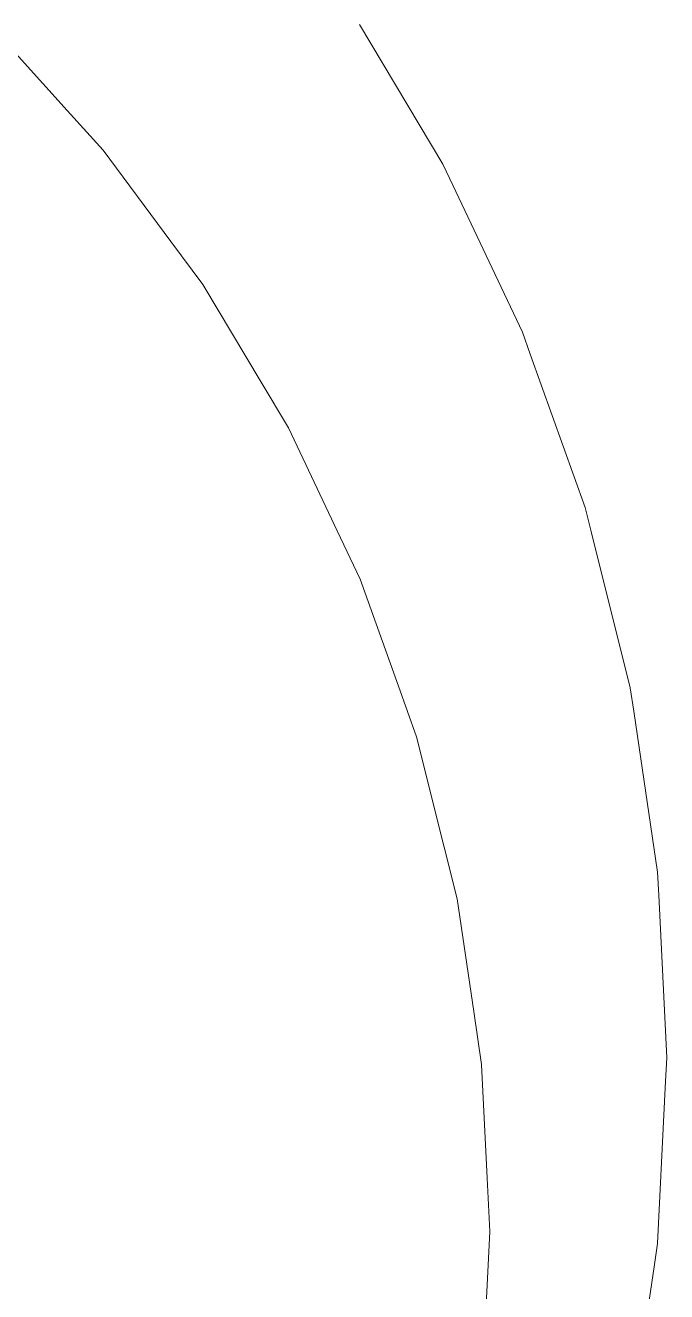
# Model space of a CAD drawing. Header units: centimetres. Extents: x -214 to 137, y -175 to 4.
# Drawn here: x 6.574 to 8.874, y -112.339 to -107.802 of the extents above; entities that cross this region are included whole.
import ezdxf

# ---------------------------------------------------------------- set-up
doc = ezdxf.new("R2010")
doc.units = ezdxf.units.CM
doc.header["$MEASUREMENT"] = 0
doc.layers.add('layer 1', color=7, linetype='Continuous')

msp = doc.modelspace()

# ---------------------------------------------------------------- linework, layer by layer
at = {"layer": 'layer 1', "color": 5, "lineweight": 9}
for points in [[(6.72473, -108.10703), (6.72473, -108.10703), (6.4509, -107.80491), (6.4509, -107.80491)], [(6.72473, -108.10703), (6.72473, -108.10703), (6.4509, -107.80491), (6.4509, -107.80491)], [(6.72473, -108.10703), (6.72473, -108.10703), (6.4509, -107.80491), (6.4509, -107.80491)], [(6.72473, -108.10703), (6.72473, -108.10703), (6.4509, -107.80491), (6.4509, -107.80491)], [(6.72473, -108.10703), (6.72473, -108.10703), (6.4509, -107.80491), (6.4509, -107.80491)], [(6.72473, -108.10703), (6.72473, -108.10703), (6.4509, -107.80491), (6.4509, -107.80491)], [(6.72473, -108.10703), (6.72473, -108.10703), (6.4509, -107.80491), (6.4509, -107.80491)], [(6.72473, -108.10703), (6.72473, -108.10703), (6.4509, -107.80491), (6.4509, -107.80491)], [(6.72473, -108.10703), (6.72473, -108.10703), (6.4509, -107.80491), (6.4509, -107.80491)], [(6.72473, -108.10703), (6.72473, -108.10703), (6.4509, -107.80491), (6.4509, -107.80491)], [(6.72473, -108.10703), (6.72473, -108.10703), (6.4509, -107.80491), (6.4509, -107.80491)], [(6.72473, -108.10703), (6.72473, -108.10703), (6.4509, -107.80491), (6.4509, -107.80491)], [(6.72473, -108.10703), (6.72473, -108.10703), (6.4509, -107.80491), (6.4509, -107.80491)], [(6.72473, -108.10703), (6.72473, -108.10703), (6.4509, -107.80491), (6.4509, -107.80491)], [(6.72473, -108.10703), (6.72473, -108.10703), (6.4509, -107.80491), (6.4509, -107.80491)], [(6.72473, -108.10703), (6.72473, -108.10703), (6.4509, -107.80491), (6.4509, -107.80491)], [(6.72473, -108.10703), (6.72473, -108.10703), (6.4509, -107.80491), (6.4509, -107.80491)], [(6.72473, -108.10703), (6.72473, -108.10703), (6.4509, -107.80491), (6.4509, -107.80491)], [(6.72473, -108.10703), (6.72473, -108.10703), (6.4509, -107.80491), (6.4509, -107.80491)], [(6.72473, -108.10703), (6.72473, -108.10703), (6.4509, -107.80491), (6.4509, -107.80491)], [(6.72473, -108.10703), (6.72473, -108.10703), (6.4509, -107.80491), (6.4509, -107.80491)], [(6.72473, -108.10703), (6.72473, -108.10703), (6.4509, -107.80491), (6.4509, -107.80491)], [(6.72473, -108.10703), (6.72473, -108.10703), (6.4509, -107.80491), (6.4509, -107.80491)], [(6.72473, -108.10703), (6.72473, -108.10703), (6.4509, -107.80491), (6.4509, -107.80491)], [(6.72473, -108.10703), (6.72473, -108.10703), (6.4509, -107.80491), (6.4509, -107.80491)], [(7.77209, -107.79917), (7.77209, -107.79917), (8.07189, -108.29937), (8.07189, -108.29937)], [(7.77209, -107.79917), (7.77209, -107.79917), (8.07189, -108.29937), (8.07189, -108.29937)], [(7.77209, -107.79917), (7.77209, -107.79917), (8.07189, -108.29937), (8.07189, -108.29937)], [(7.77209, -107.79917), (7.77209, -107.79917), (8.07189, -108.29937), (8.07189, -108.29937)], [(7.77209, -107.79917), (7.77209, -107.79917), (8.07189, -108.29937), (8.07189, -108.29937)], [(6.85342, -108.24903), (6.85342, -108.24903), (6.72473, -108.10703), (6.72473, -108.10703)], [(6.85342, -108.24903), (6.85342, -108.24903), (6.72473, -108.10703), (6.72473, -108.10703)], [(6.85342, -108.24903), (6.85342, -108.24903), (6.72473, -108.10703), (6.72473, -108.10703)], [(6.85342, -108.24903), (6.85342, -108.24903), (6.72473, -108.10703), (6.72473, -108.10703)], [(6.85342, -108.24903), (6.85342, -108.24903), (6.72473, -108.10703), (6.72473, -108.10703)], [(6.85342, -108.24903), (6.85342, -108.24903), (6.72473, -108.10703), (6.72473, -108.10703)], [(6.85342, -108.24903), (6.85342, -108.24903), (6.72473, -108.10703), (6.72473, -108.10703)], [(6.85342, -108.24903), (6.85342, -108.24903), (6.72473, -108.10703), (6.72473, -108.10703)], [(6.85342, -108.24903), (6.85342, -108.24903), (6.72473, -108.10703), (6.72473, -108.10703)], [(6.85342, -108.24903), (6.85342, -108.24903), (6.72473, -108.10703), (6.72473, -108.10703)], [(6.85342, -108.24903), (6.85342, -108.24903), (6.72473, -108.10703), (6.72473, -108.10703)], [(6.85342, -108.24903), (6.85342, -108.24903), (6.72473, -108.10703), (6.72473, -108.10703)], [(6.85342, -108.24903), (6.85342, -108.24903), (6.72473, -108.10703), (6.72473, -108.10703)], [(6.85342, -108.24903), (6.85342, -108.24903), (6.72473, -108.10703), (6.72473, -108.10703)], [(6.85342, -108.24903), (6.85342, -108.24903), (6.72473, -108.10703), (6.72473, -108.10703)], [(6.85342, -108.24903), (6.85342, -108.24903), (6.72473, -108.10703), (6.72473, -108.10703)], [(6.85342, -108.24903), (6.85342, -108.24903), (6.72473, -108.10703), (6.72473, -108.10703)], [(6.85342, -108.24903), (6.85342, -108.24903), (6.72473, -108.10703), (6.72473, -108.10703)], [(6.85342, -108.24903), (6.85342, -108.24903), (6.72473, -108.10703), (6.72473, -108.10703)], [(6.85342, -108.24903), (6.85342, -108.24903), (6.72473, -108.10703), (6.72473, -108.10703)], [(6.85342, -108.24903), (6.85342, -108.24903), (6.72473, -108.10703), (6.72473, -108.10703)], [(6.85342, -108.24903), (6.85342, -108.24903), (6.72473, -108.10703), (6.72473, -108.10703)], [(6.85342, -108.24903), (6.85342, -108.24903), (6.72473, -108.10703), (6.72473, -108.10703)], [(6.85342, -108.24903), (6.85342, -108.24903), (6.72473, -108.10703), (6.72473, -108.10703)], [(6.85342, -108.24903), (6.85342, -108.24903), (6.72473, -108.10703), (6.72473, -108.10703)], [(7.09632, -108.57653), (7.09632, -108.57653), (6.85342, -108.24903), (6.85342, -108.24903)], [(7.09632, -108.57653), (7.09632, -108.57653), (6.85342, -108.24903), (6.85342, -108.24903)], [(7.09632, -108.57653), (7.09632, -108.57653), (6.85342, -108.24903), (6.85342, -108.24903)], [(7.09632, -108.57653), (7.09632, -108.57653), (6.85342, -108.24903), (6.85342, -108.24903)], [(7.09632, -108.57653), (7.09632, -108.57653), (6.85342, -108.24903), (6.85342, -108.24903)], [(7.09632, -108.57653), (7.09632, -108.57653), (6.85342, -108.24903), (6.85342, -108.24903)], [(7.09632, -108.57653), (7.09632, -108.57653), (6.85342, -108.24903), (6.85342, -108.24903)], [(7.09632, -108.57653), (7.09632, -108.57653), (6.85342, -108.24903), (6.85342, -108.24903)], [(7.09632, -108.57653), (7.09632, -108.57653), (6.85342, -108.24903), (6.85342, -108.24903)], [(7.09632, -108.57653), (7.09632, -108.57653), (6.85342, -108.24903), (6.85342, -108.24903)], [(7.09632, -108.57653), (7.09632, -108.57653), (6.85342, -108.24903), (6.85342, -108.24903)], [(7.09632, -108.57653), (7.09632, -108.57653), (6.85342, -108.24903), (6.85342, -108.24903)], [(7.09632, -108.57653), (7.09632, -108.57653), (6.85342, -108.24903), (6.85342, -108.24903)], [(7.09632, -108.57653), (7.09632, -108.57653), (6.85342, -108.24903), (6.85342, -108.24903)], [(7.09632, -108.57653), (7.09632, -108.57653), (6.85342, -108.24903), (6.85342, -108.24903)], [(7.09632, -108.57653), (7.09632, -108.57653), (6.85342, -108.24903), (6.85342, -108.24903)], [(7.09632, -108.57653), (7.09632, -108.57653), (6.85342, -108.24903), (6.85342, -108.24903)], [(7.09632, -108.57653), (7.09632, -108.57653), (6.85342, -108.24903), (6.85342, -108.24903)], [(7.09632, -108.57653), (7.09632, -108.57653), (6.85342, -108.24903), (6.85342, -108.24903)], [(7.09632, -108.57653), (7.09632, -108.57653), (6.85342, -108.24903), (6.85342, -108.24903)], [(7.09632, -108.57653), (7.09632, -108.57653), (6.85342, -108.24903), (6.85342, -108.24903)], [(7.09632, -108.57653), (7.09632, -108.57653), (6.85342, -108.24903), (6.85342, -108.24903)], [(7.09632, -108.57653), (7.09632, -108.57653), (6.85342, -108.24903), (6.85342, -108.24903)], [(7.09632, -108.57653), (7.09632, -108.57653), (6.85342, -108.24903), (6.85342, -108.24903)], [(7.09632, -108.57653), (7.09632, -108.57653), (6.85342, -108.24903), (6.85342, -108.24903)], [(8.07189, -108.29937), (8.07189, -108.29937), (8.10757, -108.3748), (8.10757, -108.3748)], [(8.07189, -108.29937), (8.07189, -108.29937), (8.10757, -108.3748), (8.10757, -108.3748)], [(8.07189, -108.29937), (8.07189, -108.29937), (8.10757, -108.3748), (8.10757, -108.3748)], [(8.07189, -108.29937), (8.07189, -108.29937), (8.10757, -108.3748), (8.10757, -108.3748)], [(8.07189, -108.29937), (8.07189, -108.29937), (8.10757, -108.3748), (8.10757, -108.3748)], [(8.10757, -108.3748), (8.10757, -108.3748), (8.3569, -108.90199), (8.3569, -108.90199)], [(8.10757, -108.3748), (8.10757, -108.3748), (8.3569, -108.90199), (8.3569, -108.90199)], [(8.10757, -108.3748), (8.10757, -108.3748), (8.3569, -108.90199), (8.3569, -108.90199)], [(8.10757, -108.3748), (8.10757, -108.3748), (8.3569, -108.90199), (8.3569, -108.90199)], [(8.10757, -108.3748), (8.10757, -108.3748), (8.3569, -108.90199), (8.3569, -108.90199)], [(7.21048, -108.73046), (7.21048, -108.73046), (7.09632, -108.57653), (7.09632, -108.57653)], [(7.21048, -108.73046), (7.21048, -108.73046), (7.09632, -108.57653), (7.09632, -108.57653)], [(7.21048, -108.73046), (7.21048, -108.73046), (7.09632, -108.57653), (7.09632, -108.57653)], [(7.21048, -108.73046), (7.21048, -108.73046), (7.09632, -108.57653), (7.09632, -108.57653)], [(7.21048, -108.73046), (7.21048, -108.73046), (7.09632, -108.57653), (7.09632, -108.57653)], [(7.21048, -108.73046), (7.21048, -108.73046), (7.09632, -108.57653), (7.09632, -108.57653)], [(7.21048, -108.73046), (7.21048, -108.73046), (7.09632, -108.57653), (7.09632, -108.57653)], [(7.21048, -108.73046), (7.21048, -108.73046), (7.09632, -108.57653), (7.09632, -108.57653)], [(7.21048, -108.73046), (7.21048, -108.73046), (7.09632, -108.57653), (7.09632, -108.57653)], [(7.21048, -108.73046), (7.21048, -108.73046), (7.09632, -108.57653), (7.09632, -108.57653)], [(7.21048, -108.73046), (7.21048, -108.73046), (7.09632, -108.57653), (7.09632, -108.57653)], [(7.21048, -108.73046), (7.21048, -108.73046), (7.09632, -108.57653), (7.09632, -108.57653)], [(7.21048, -108.73046), (7.21048, -108.73046), (7.09632, -108.57653), (7.09632, -108.57653)], [(7.21048, -108.73046), (7.21048, -108.73046), (7.09632, -108.57653), (7.09632, -108.57653)], [(7.21048, -108.73046), (7.21048, -108.73046), (7.09632, -108.57653), (7.09632, -108.57653)], [(7.21048, -108.73046), (7.21048, -108.73046), (7.09632, -108.57653), (7.09632, -108.57653)], [(7.21048, -108.73046), (7.21048, -108.73046), (7.09632, -108.57653), (7.09632, -108.57653)], [(7.21048, -108.73046), (7.21048, -108.73046), (7.09632, -108.57653), (7.09632, -108.57653)], [(7.21048, -108.73046), (7.21048, -108.73046), (7.09632, -108.57653), (7.09632, -108.57653)], [(7.21048, -108.73046), (7.21048, -108.73046), (7.09632, -108.57653), (7.09632, -108.57653)], [(7.21048, -108.73046), (7.21048, -108.73046), (7.09632, -108.57653), (7.09632, -108.57653)], [(7.21048, -108.73046), (7.21048, -108.73046), (7.09632, -108.57653), (7.09632, -108.57653)], [(7.21048, -108.73046), (7.21048, -108.73046), (7.09632, -108.57653), (7.09632, -108.57653)], [(7.21048, -108.73046), (7.21048, -108.73046), (7.09632, -108.57653), (7.09632, -108.57653)], [(7.21048, -108.73046), (7.21048, -108.73046), (7.09632, -108.57653), (7.09632, -108.57653)], [(7.4201, -109.0802), (7.4201, -109.0802), (7.21048, -108.73046), (7.21048, -108.73046)], [(7.4201, -109.0802), (7.4201, -109.0802), (7.21048, -108.73046), (7.21048, -108.73046)], [(7.4201, -109.0802), (7.4201, -109.0802), (7.21048, -108.73046), (7.21048, -108.73046)], [(7.4201, -109.0802), (7.4201, -109.0802), (7.21048, -108.73046), (7.21048, -108.73046)], [(7.4201, -109.0802), (7.4201, -109.0802), (7.21048, -108.73046), (7.21048, -108.73046)], [(7.4201, -109.0802), (7.4201, -109.0802), (7.21048, -108.73046), (7.21048, -108.73046)], [(7.4201, -109.0802), (7.4201, -109.0802), (7.21048, -108.73046), (7.21048, -108.73046)], [(7.4201, -109.0802), (7.4201, -109.0802), (7.21048, -108.73046), (7.21048, -108.73046)], [(7.4201, -109.0802), (7.4201, -109.0802), (7.21048, -108.73046), (7.21048, -108.73046)], [(7.4201, -109.0802), (7.4201, -109.0802), (7.21048, -108.73046), (7.21048, -108.73046)], [(7.4201, -109.0802), (7.4201, -109.0802), (7.21048, -108.73046), (7.21048, -108.73046)], [(7.4201, -109.0802), (7.4201, -109.0802), (7.21048, -108.73046), (7.21048, -108.73046)], [(7.4201, -109.0802), (7.4201, -109.0802), (7.21048, -108.73046), (7.21048, -108.73046)], [(7.4201, -109.0802), (7.4201, -109.0802), (7.21048, -108.73046), (7.21048, -108.73046)], [(7.4201, -109.0802), (7.4201, -109.0802), (7.21048, -108.73046), (7.21048, -108.73046)], [(7.4201, -109.0802), (7.4201, -109.0802), (7.21048, -108.73046), (7.21048, -108.73046)], [(7.4201, -109.0802), (7.4201, -109.0802), (7.21048, -108.73046), (7.21048, -108.73046)], [(7.4201, -109.0802), (7.4201, -109.0802), (7.21048, -108.73046), (7.21048, -108.73046)], [(7.4201, -109.0802), (7.4201, -109.0802), (7.21048, -108.73046), (7.21048, -108.73046)], [(7.4201, -109.0802), (7.4201, -109.0802), (7.21048, -108.73046), (7.21048, -108.73046)], [(7.4201, -109.0802), (7.4201, -109.0802), (7.21048, -108.73046), (7.21048, -108.73046)], [(7.4201, -109.0802), (7.4201, -109.0802), (7.21048, -108.73046), (7.21048, -108.73046)], [(7.4201, -109.0802), (7.4201, -109.0802), (7.21048, -108.73046), (7.21048, -108.73046)], [(7.4201, -109.0802), (7.4201, -109.0802), (7.21048, -108.73046), (7.21048, -108.73046)], [(7.4201, -109.0802), (7.4201, -109.0802), (7.21048, -108.73046), (7.21048, -108.73046)], [(8.3569, -108.90199), (8.3569, -108.90199), (8.38501, -108.98056), (8.38501, -108.98056)], [(8.3569, -108.90199), (8.3569, -108.90199), (8.38501, -108.98056), (8.38501, -108.98056)], [(8.3569, -108.90199), (8.3569, -108.90199), (8.38501, -108.98056), (8.38501, -108.98056)], [(8.3569, -108.90199), (8.3569, -108.90199), (8.38501, -108.98056), (8.38501, -108.98056)], [(8.3569, -108.90199), (8.3569, -108.90199), (8.38501, -108.98056), (8.38501, -108.98056)], [(8.38501, -108.98056), (8.38501, -108.98056), (8.58147, -109.52963), (8.58147, -109.52963)], [(8.38501, -108.98056), (8.38501, -108.98056), (8.58147, -109.52963), (8.58147, -109.52963)], [(8.38501, -108.98056), (8.38501, -108.98056), (8.58147, -109.52963), (8.58147, -109.52963)], [(8.38501, -108.98056), (8.38501, -108.98056), (8.58147, -109.52963), (8.58147, -109.52963)], [(8.38501, -108.98056), (8.38501, -108.98056), (8.58147, -109.52963), (8.58147, -109.52963)], [(7.51862, -109.24457), (7.51862, -109.24457), (7.4201, -109.0802), (7.4201, -109.0802)], [(7.51862, -109.24457), (7.51862, -109.24457), (7.4201, -109.0802), (7.4201, -109.0802)], [(7.51862, -109.24457), (7.51862, -109.24457), (7.4201, -109.0802), (7.4201, -109.0802)], [(7.51862, -109.24457), (7.51862, -109.24457), (7.4201, -109.0802), (7.4201, -109.0802)], [(7.51862, -109.24457), (7.51862, -109.24457), (7.4201, -109.0802), (7.4201, -109.0802)], [(7.51862, -109.24457), (7.51862, -109.24457), (7.4201, -109.0802), (7.4201, -109.0802)], [(7.51862, -109.24457), (7.51862, -109.24457), (7.4201, -109.0802), (7.4201, -109.0802)], [(7.51862, -109.24457), (7.51862, -109.24457), (7.4201, -109.0802), (7.4201, -109.0802)], [(7.51862, -109.24457), (7.51862, -109.24457), (7.4201, -109.0802), (7.4201, -109.0802)], [(7.51862, -109.24457), (7.51862, -109.24457), (7.4201, -109.0802), (7.4201, -109.0802)], [(7.51862, -109.24457), (7.51862, -109.24457), (7.4201, -109.0802), (7.4201, -109.0802)], [(7.51862, -109.24457), (7.51862, -109.24457), (7.4201, -109.0802), (7.4201, -109.0802)], [(7.51862, -109.24457), (7.51862, -109.24457), (7.4201, -109.0802), (7.4201, -109.0802)], [(7.51862, -109.24457), (7.51862, -109.24457), (7.4201, -109.0802), (7.4201, -109.0802)], [(7.51862, -109.24457), (7.51862, -109.24457), (7.4201, -109.0802), (7.4201, -109.0802)], [(7.51862, -109.24457), (7.51862, -109.24457), (7.4201, -109.0802), (7.4201, -109.0802)], [(7.51862, -109.24457), (7.51862, -109.24457), (7.4201, -109.0802), (7.4201, -109.0802)], [(7.51862, -109.24457), (7.51862, -109.24457), (7.4201, -109.0802), (7.4201, -109.0802)], [(7.51862, -109.24457), (7.51862, -109.24457), (7.4201, -109.0802), (7.4201, -109.0802)], [(7.51862, -109.24457), (7.51862, -109.24457), (7.4201, -109.0802), (7.4201, -109.0802)], [(7.51862, -109.24457), (7.51862, -109.24457), (7.4201, -109.0802), (7.4201, -109.0802)], [(7.51862, -109.24457), (7.51862, -109.24457), (7.4201, -109.0802), (7.4201, -109.0802)], [(7.51862, -109.24457), (7.51862, -109.24457), (7.4201, -109.0802), (7.4201, -109.0802)], [(7.51862, -109.24457), (7.51862, -109.24457), (7.4201, -109.0802), (7.4201, -109.0802)], [(7.51862, -109.24457), (7.51862, -109.24457), (7.4201, -109.0802), (7.4201, -109.0802)], [(7.69295, -109.61317), (7.69295, -109.61317), (7.51862, -109.24457), (7.51862, -109.24457)], [(7.69295, -109.61317), (7.69295, -109.61317), (7.51862, -109.24457), (7.51862, -109.24457)], [(7.69295, -109.61317), (7.69295, -109.61317), (7.51862, -109.24457), (7.51862, -109.24457)], [(7.69295, -109.61317), (7.69295, -109.61317), (7.51862, -109.24457), (7.51862, -109.24457)], [(7.69295, -109.61317), (7.69295, -109.61317), (7.51862, -109.24457), (7.51862, -109.24457)], [(7.69295, -109.61317), (7.69295, -109.61317), (7.51862, -109.24457), (7.51862, -109.24457)], [(7.69295, -109.61317), (7.69295, -109.61317), (7.51862, -109.24457), (7.51862, -109.24457)], [(7.69295, -109.61317), (7.69295, -109.61317), (7.51862, -109.24457), (7.51862, -109.24457)], [(7.69295, -109.61317), (7.69295, -109.61317), (7.51862, -109.24457), (7.51862, -109.24457)], [(7.69295, -109.61317), (7.69295, -109.61317), (7.51862, -109.24457), (7.51862, -109.24457)], [(7.69295, -109.61317), (7.69295, -109.61317), (7.51862, -109.24457), (7.51862, -109.24457)], [(7.69295, -109.61317), (7.69295, -109.61317), (7.51862, -109.24457), (7.51862, -109.24457)], [(7.69295, -109.61317), (7.69295, -109.61317), (7.51862, -109.24457), (7.51862, -109.24457)], [(7.69295, -109.61317), (7.69295, -109.61317), (7.51862, -109.24457), (7.51862, -109.24457)], [(7.69295, -109.61317), (7.69295, -109.61317), (7.51862, -109.24457), (7.51862, -109.24457)], [(7.69295, -109.61317), (7.69295, -109.61317), (7.51862, -109.24457), (7.51862, -109.24457)], [(7.69295, -109.61317), (7.69295, -109.61317), (7.51862, -109.24457), (7.51862, -109.24457)], [(7.69295, -109.61317), (7.69295, -109.61317), (7.51862, -109.24457), (7.51862, -109.24457)], [(7.69295, -109.61317), (7.69295, -109.61317), (7.51862, -109.24457), (7.51862, -109.24457)], [(7.69295, -109.61317), (7.69295, -109.61317), (7.51862, -109.24457), (7.51862, -109.24457)], [(7.69295, -109.61317), (7.69295, -109.61317), (7.51862, -109.24457), (7.51862, -109.24457)], [(7.69295, -109.61317), (7.69295, -109.61317), (7.51862, -109.24457), (7.51862, -109.24457)], [(7.69295, -109.61317), (7.69295, -109.61317), (7.51862, -109.24457), (7.51862, -109.24457)], [(7.69295, -109.61317), (7.69295, -109.61317), (7.51862, -109.24457), (7.51862, -109.24457)], [(7.69295, -109.61317), (7.69295, -109.61317), (7.51862, -109.24457), (7.51862, -109.24457)], [(8.58147, -109.52963), (8.58147, -109.52963), (8.60175, -109.61058), (8.60175, -109.61058)], [(8.58147, -109.52963), (8.58147, -109.52963), (8.60175, -109.61058), (8.60175, -109.61058)], [(8.58147, -109.52963), (8.58147, -109.52963), (8.60175, -109.61058), (8.60175, -109.61058)], [(8.58147, -109.52963), (8.58147, -109.52963), (8.60175, -109.61058), (8.60175, -109.61058)], [(8.58147, -109.52963), (8.58147, -109.52963), (8.60175, -109.61058), (8.60175, -109.61058)], [(7.77489, -109.78641), (7.77489, -109.78641), (7.69295, -109.61317), (7.69295, -109.61317)], [(7.77489, -109.78641), (7.77489, -109.78641), (7.69295, -109.61317), (7.69295, -109.61317)], [(7.77489, -109.78641), (7.77489, -109.78641), (7.69295, -109.61317), (7.69295, -109.61317)], [(7.77489, -109.78641), (7.77489, -109.78641), (7.69295, -109.61317), (7.69295, -109.61317)], [(7.77489, -109.78641), (7.77489, -109.78641), (7.69295, -109.61317), (7.69295, -109.61317)], [(7.77489, -109.78641), (7.77489, -109.78641), (7.69295, -109.61317), (7.69295, -109.61317)], [(7.77489, -109.78641), (7.77489, -109.78641), (7.69295, -109.61317), (7.69295, -109.61317)], [(7.77489, -109.78641), (7.77489, -109.78641), (7.69295, -109.61317), (7.69295, -109.61317)], [(7.77489, -109.78641), (7.77489, -109.78641), (7.69295, -109.61317), (7.69295, -109.61317)], [(7.77489, -109.78641), (7.77489, -109.78641), (7.69295, -109.61317), (7.69295, -109.61317)], [(7.77489, -109.78641), (7.77489, -109.78641), (7.69295, -109.61317), (7.69295, -109.61317)], [(7.77489, -109.78641), (7.77489, -109.78641), (7.69295, -109.61317), (7.69295, -109.61317)], [(7.77489, -109.78641), (7.77489, -109.78641), (7.69295, -109.61317), (7.69295, -109.61317)], [(7.77489, -109.78641), (7.77489, -109.78641), (7.69295, -109.61317), (7.69295, -109.61317)], [(7.77489, -109.78641), (7.77489, -109.78641), (7.69295, -109.61317), (7.69295, -109.61317)], [(7.77489, -109.78641), (7.77489, -109.78641), (7.69295, -109.61317), (7.69295, -109.61317)], [(7.77489, -109.78641), (7.77489, -109.78641), (7.69295, -109.61317), (7.69295, -109.61317)], [(7.77489, -109.78641), (7.77489, -109.78641), (7.69295, -109.61317), (7.69295, -109.61317)], [(7.77489, -109.78641), (7.77489, -109.78641), (7.69295, -109.61317), (7.69295, -109.61317)], [(7.77489, -109.78641), (7.77489, -109.78641), (7.69295, -109.61317), (7.69295, -109.61317)], [(7.77489, -109.78641), (7.77489, -109.78641), (7.69295, -109.61317), (7.69295, -109.61317)], [(7.77489, -109.78641), (7.77489, -109.78641), (7.69295, -109.61317), (7.69295, -109.61317)], [(7.77489, -109.78641), (7.77489, -109.78641), (7.69295, -109.61317), (7.69295, -109.61317)], [(7.77489, -109.78641), (7.77489, -109.78641), (7.69295, -109.61317), (7.69295, -109.61317)], [(7.77489, -109.78641), (7.77489, -109.78641), (7.69295, -109.61317), (7.69295, -109.61317)], [(8.60175, -109.61058), (8.60175, -109.61058), (8.74344, -110.17627), (8.74344, -110.17627)], [(8.60175, -109.61058), (8.60175, -109.61058), (8.74344, -110.17627), (8.74344, -110.17627)], [(8.60175, -109.61058), (8.60175, -109.61058), (8.74344, -110.17627), (8.74344, -110.17627)], [(8.60175, -109.61058), (8.60175, -109.61058), (8.74344, -110.17627), (8.74344, -110.17627)], [(8.60175, -109.61058), (8.60175, -109.61058), (8.74344, -110.17627), (8.74344, -110.17627)], [(7.91226, -110.17032), (7.91226, -110.17032), (7.77489, -109.78641), (7.77489, -109.78641)], [(7.91226, -110.17032), (7.91226, -110.17032), (7.77489, -109.78641), (7.77489, -109.78641)], [(7.91226, -110.17032), (7.91226, -110.17032), (7.77489, -109.78641), (7.77489, -109.78641)], [(7.91226, -110.17032), (7.91226, -110.17032), (7.77489, -109.78641), (7.77489, -109.78641)], [(7.91226, -110.17032), (7.91226, -110.17032), (7.77489, -109.78641), (7.77489, -109.78641)], [(7.91226, -110.17032), (7.91226, -110.17032), (7.77489, -109.78641), (7.77489, -109.78641)], [(7.91226, -110.17032), (7.91226, -110.17032), (7.77489, -109.78641), (7.77489, -109.78641)], [(7.91226, -110.17032), (7.91226, -110.17032), (7.77489, -109.78641), (7.77489, -109.78641)], [(7.91226, -110.17032), (7.91226, -110.17032), (7.77489, -109.78641), (7.77489, -109.78641)], [(7.91226, -110.17032), (7.91226, -110.17032), (7.77489, -109.78641), (7.77489, -109.78641)], [(7.91226, -110.17032), (7.91226, -110.17032), (7.77489, -109.78641), (7.77489, -109.78641)], [(7.91226, -110.17032), (7.91226, -110.17032), (7.77489, -109.78641), (7.77489, -109.78641)], [(7.91226, -110.17032), (7.91226, -110.17032), (7.77489, -109.78641), (7.77489, -109.78641)], [(7.91226, -110.17032), (7.91226, -110.17032), (7.77489, -109.78641), (7.77489, -109.78641)], [(7.91226, -110.17032), (7.91226, -110.17032), (7.77489, -109.78641), (7.77489, -109.78641)], [(7.91226, -110.17032), (7.91226, -110.17032), (7.77489, -109.78641), (7.77489, -109.78641)], [(7.91226, -110.17032), (7.91226, -110.17032), (7.77489, -109.78641), (7.77489, -109.78641)], [(7.91226, -110.17032), (7.91226, -110.17032), (7.77489, -109.78641), (7.77489, -109.78641)], [(7.91226, -110.17032), (7.91226, -110.17032), (7.77489, -109.78641), (7.77489, -109.78641)], [(7.91226, -110.17032), (7.91226, -110.17032), (7.77489, -109.78641), (7.77489, -109.78641)], [(7.91226, -110.17032), (7.91226, -110.17032), (7.77489, -109.78641), (7.77489, -109.78641)], [(7.91226, -110.17032), (7.91226, -110.17032), (7.77489, -109.78641), (7.77489, -109.78641)], [(7.91226, -110.17032), (7.91226, -110.17032), (7.77489, -109.78641), (7.77489, -109.78641)], [(7.91226, -110.17032), (7.91226, -110.17032), (7.77489, -109.78641), (7.77489, -109.78641)], [(7.91226, -110.17032), (7.91226, -110.17032), (7.77489, -109.78641), (7.77489, -109.78641)], [(7.97682, -110.35076), (7.97682, -110.35076), (7.91226, -110.17032), (7.91226, -110.17032)], [(7.97682, -110.35076), (7.97682, -110.35076), (7.91226, -110.17032), (7.91226, -110.17032)], [(7.97682, -110.35076), (7.97682, -110.35076), (7.91226, -110.17032), (7.91226, -110.17032)], [(7.97682, -110.35076), (7.97682, -110.35076), (7.91226, -110.17032), (7.91226, -110.17032)], [(7.97682, -110.35076), (7.97682, -110.35076), (7.91226, -110.17032), (7.91226, -110.17032)], [(7.97682, -110.35076), (7.97682, -110.35076), (7.91226, -110.17032), (7.91226, -110.17032)], [(7.97682, -110.35076), (7.97682, -110.35076), (7.91226, -110.17032), (7.91226, -110.17032)], [(7.97682, -110.35076), (7.97682, -110.35076), (7.91226, -110.17032), (7.91226, -110.17032)], [(7.97682, -110.35076), (7.97682, -110.35076), (7.91226, -110.17032), (7.91226, -110.17032)], [(7.97682, -110.35076), (7.97682, -110.35076), (7.91226, -110.17032), (7.91226, -110.17032)], [(7.97682, -110.35076), (7.97682, -110.35076), (7.91226, -110.17032), (7.91226, -110.17032)], [(7.97682, -110.35076), (7.97682, -110.35076), (7.91226, -110.17032), (7.91226, -110.17032)], [(7.97682, -110.35076), (7.97682, -110.35076), (7.91226, -110.17032), (7.91226, -110.17032)], [(7.97682, -110.35076), (7.97682, -110.35076), (7.91226, -110.17032), (7.91226, -110.17032)], [(7.97682, -110.35076), (7.97682, -110.35076), (7.91226, -110.17032), (7.91226, -110.17032)], [(7.97682, -110.35076), (7.97682, -110.35076), (7.91226, -110.17032), (7.91226, -110.17032)], [(7.97682, -110.35076), (7.97682, -110.35076), (7.91226, -110.17032), (7.91226, -110.17032)], [(7.97682, -110.35076), (7.97682, -110.35076), (7.91226, -110.17032), (7.91226, -110.17032)], [(7.97682, -110.35076), (7.97682, -110.35076), (7.91226, -110.17032), (7.91226, -110.17032)], [(7.97682, -110.35076), (7.97682, -110.35076), (7.91226, -110.17032), (7.91226, -110.17032)], [(7.97682, -110.35076), (7.97682, -110.35076), (7.91226, -110.17032), (7.91226, -110.17032)], [(7.97682, -110.35076), (7.97682, -110.35076), (7.91226, -110.17032), (7.91226, -110.17032)], [(7.97682, -110.35076), (7.97682, -110.35076), (7.91226, -110.17032), (7.91226, -110.17032)], [(7.97682, -110.35076), (7.97682, -110.35076), (7.91226, -110.17032), (7.91226, -110.17032)], [(7.97682, -110.35076), (7.97682, -110.35076), (7.91226, -110.17032), (7.91226, -110.17032)], [(8.74344, -110.17627), (8.74344, -110.17627), (8.75568, -110.25881), (8.75568, -110.25881)], [(8.74344, -110.17627), (8.74344, -110.17627), (8.75568, -110.25881), (8.75568, -110.25881)], [(8.74344, -110.17627), (8.74344, -110.17627), (8.75568, -110.25881), (8.75568, -110.25881)], [(8.74344, -110.17627), (8.74344, -110.17627), (8.75568, -110.25881), (8.75568, -110.25881)], [(8.74344, -110.17627), (8.74344, -110.17627), (8.75568, -110.25881), (8.75568, -110.25881)], [(8.75568, -110.25881), (8.75568, -110.25881), (8.84125, -110.83567), (8.84125, -110.83567)], [(8.75568, -110.25881), (8.75568, -110.25881), (8.84125, -110.83567), (8.84125, -110.83567)], [(8.75568, -110.25881), (8.75568, -110.25881), (8.84125, -110.83567), (8.84125, -110.83567)], [(8.75568, -110.25881), (8.75568, -110.25881), (8.84125, -110.83567), (8.84125, -110.83567)], [(8.75568, -110.25881), (8.75568, -110.25881), (8.84125, -110.83567), (8.84125, -110.83567)], [(8.07589, -110.74629), (8.07589, -110.74629), (7.97682, -110.35076), (7.97682, -110.35076)], [(8.07589, -110.74629), (8.07589, -110.74629), (7.97682, -110.35076), (7.97682, -110.35076)], [(8.07589, -110.74629), (8.07589, -110.74629), (7.97682, -110.35076), (7.97682, -110.35076)], [(8.07589, -110.74629), (8.07589, -110.74629), (7.97682, -110.35076), (7.97682, -110.35076)], [(8.07589, -110.74629), (8.07589, -110.74629), (7.97682, -110.35076), (7.97682, -110.35076)], [(8.07589, -110.74629), (8.07589, -110.74629), (7.97682, -110.35076), (7.97682, -110.35076)], [(8.07589, -110.74629), (8.07589, -110.74629), (7.97682, -110.35076), (7.97682, -110.35076)], [(8.07589, -110.74629), (8.07589, -110.74629), (7.97682, -110.35076), (7.97682, -110.35076)], [(8.07589, -110.74629), (8.07589, -110.74629), (7.97682, -110.35076), (7.97682, -110.35076)], [(8.07589, -110.74629), (8.07589, -110.74629), (7.97682, -110.35076), (7.97682, -110.35076)], [(8.07589, -110.74629), (8.07589, -110.74629), (7.97682, -110.35076), (7.97682, -110.35076)], [(8.07589, -110.74629), (8.07589, -110.74629), (7.97682, -110.35076), (7.97682, -110.35076)], [(8.07589, -110.74629), (8.07589, -110.74629), (7.97682, -110.35076), (7.97682, -110.35076)], [(8.07589, -110.74629), (8.07589, -110.74629), (7.97682, -110.35076), (7.97682, -110.35076)], [(8.07589, -110.74629), (8.07589, -110.74629), (7.97682, -110.35076), (7.97682, -110.35076)], [(8.07589, -110.74629), (8.07589, -110.74629), (7.97682, -110.35076), (7.97682, -110.35076)], [(8.07589, -110.74629), (8.07589, -110.74629), (7.97682, -110.35076), (7.97682, -110.35076)], [(8.07589, -110.74629), (8.07589, -110.74629), (7.97682, -110.35076), (7.97682, -110.35076)], [(8.07589, -110.74629), (8.07589, -110.74629), (7.97682, -110.35076), (7.97682, -110.35076)], [(8.07589, -110.74629), (8.07589, -110.74629), (7.97682, -110.35076), (7.97682, -110.35076)], [(8.07589, -110.74629), (8.07589, -110.74629), (7.97682, -110.35076), (7.97682, -110.35076)], [(8.07589, -110.74629), (8.07589, -110.74629), (7.97682, -110.35076), (7.97682, -110.35076)], [(8.07589, -110.74629), (8.07589, -110.74629), (7.97682, -110.35076), (7.97682, -110.35076)], [(8.07589, -110.74629), (8.07589, -110.74629), (7.97682, -110.35076), (7.97682, -110.35076)], [(8.07589, -110.74629), (8.07589, -110.74629), (7.97682, -110.35076), (7.97682, -110.35076)], [(8.12245, -110.93218), (8.12245, -110.93218), (8.07589, -110.74629), (8.07589, -110.74629)], [(8.12245, -110.93218), (8.12245, -110.93218), (8.07589, -110.74629), (8.07589, -110.74629)], [(8.12245, -110.93218), (8.12245, -110.93218), (8.07589, -110.74629), (8.07589, -110.74629)], [(8.12245, -110.93218), (8.12245, -110.93218), (8.07589, -110.74629), (8.07589, -110.74629)], [(8.12245, -110.93218), (8.12245, -110.93218), (8.07589, -110.74629), (8.07589, -110.74629)], [(8.12245, -110.93218), (8.12245, -110.93218), (8.07589, -110.74629), (8.07589, -110.74629)], [(8.12245, -110.93218), (8.12245, -110.93218), (8.07589, -110.74629), (8.07589, -110.74629)], [(8.12245, -110.93218), (8.12245, -110.93218), (8.07589, -110.74629), (8.07589, -110.74629)], [(8.12245, -110.93218), (8.12245, -110.93218), (8.07589, -110.74629), (8.07589, -110.74629)], [(8.12245, -110.93218), (8.12245, -110.93218), (8.07589, -110.74629), (8.07589, -110.74629)], [(8.12245, -110.93218), (8.12245, -110.93218), (8.07589, -110.74629), (8.07589, -110.74629)], [(8.12245, -110.93218), (8.12245, -110.93218), (8.07589, -110.74629), (8.07589, -110.74629)], [(8.12245, -110.93218), (8.12245, -110.93218), (8.07589, -110.74629), (8.07589, -110.74629)], [(8.12245, -110.93218), (8.12245, -110.93218), (8.07589, -110.74629), (8.07589, -110.74629)], [(8.12245, -110.93218), (8.12245, -110.93218), (8.07589, -110.74629), (8.07589, -110.74629)], [(8.12245, -110.93218), (8.12245, -110.93218), (8.07589, -110.74629), (8.07589, -110.74629)], [(8.12245, -110.93218), (8.12245, -110.93218), (8.07589, -110.74629), (8.07589, -110.74629)], [(8.12245, -110.93218), (8.12245, -110.93218), (8.07589, -110.74629), (8.07589, -110.74629)], [(8.12245, -110.93218), (8.12245, -110.93218), (8.07589, -110.74629), (8.07589, -110.74629)], [(8.12245, -110.93218), (8.12245, -110.93218), (8.07589, -110.74629), (8.07589, -110.74629)], [(8.12245, -110.93218), (8.12245, -110.93218), (8.07589, -110.74629), (8.07589, -110.74629)], [(8.12245, -110.93218), (8.12245, -110.93218), (8.07589, -110.74629), (8.07589, -110.74629)], [(8.12245, -110.93218), (8.12245, -110.93218), (8.07589, -110.74629), (8.07589, -110.74629)], [(8.12245, -110.93218), (8.12245, -110.93218), (8.07589, -110.74629), (8.07589, -110.74629)], [(8.12245, -110.93218), (8.12245, -110.93218), (8.07589, -110.74629), (8.07589, -110.74629)], [(8.84125, -110.83567), (8.84125, -110.83567), (8.84535, -110.91901), (8.84535, -110.91901)], [(8.84125, -110.83567), (8.84125, -110.83567), (8.84535, -110.91901), (8.84535, -110.91901)], [(8.84125, -110.83567), (8.84125, -110.83567), (8.84535, -110.91901), (8.84535, -110.91901)], [(8.84125, -110.83567), (8.84125, -110.83567), (8.84535, -110.91901), (8.84535, -110.91901)], [(8.84125, -110.83567), (8.84125, -110.83567), (8.84535, -110.91901), (8.84535, -110.91901)], [(8.18227, -111.33552), (8.18227, -111.33552), (8.12245, -110.93218), (8.12245, -110.93218)], [(8.18227, -111.33552), (8.18227, -111.33552), (8.12245, -110.93218), (8.12245, -110.93218)], [(8.18227, -111.33552), (8.18227, -111.33552), (8.12245, -110.93218), (8.12245, -110.93218)], [(8.18227, -111.33552), (8.18227, -111.33552), (8.12245, -110.93218), (8.12245, -110.93218)], [(8.18227, -111.33552), (8.18227, -111.33552), (8.12245, -110.93218), (8.12245, -110.93218)], [(8.18227, -111.33552), (8.18227, -111.33552), (8.12245, -110.93218), (8.12245, -110.93218)], [(8.18227, -111.33552), (8.18227, -111.33552), (8.12245, -110.93218), (8.12245, -110.93218)], [(8.18227, -111.33552), (8.18227, -111.33552), (8.12245, -110.93218), (8.12245, -110.93218)], [(8.18227, -111.33552), (8.18227, -111.33552), (8.12245, -110.93218), (8.12245, -110.93218)], [(8.18227, -111.33552), (8.18227, -111.33552), (8.12245, -110.93218), (8.12245, -110.93218)], [(8.18227, -111.33552), (8.18227, -111.33552), (8.12245, -110.93218), (8.12245, -110.93218)], [(8.18227, -111.33552), (8.18227, -111.33552), (8.12245, -110.93218), (8.12245, -110.93218)], [(8.18227, -111.33552), (8.18227, -111.33552), (8.12245, -110.93218), (8.12245, -110.93218)], [(8.18227, -111.33552), (8.18227, -111.33552), (8.12245, -110.93218), (8.12245, -110.93218)], [(8.18227, -111.33552), (8.18227, -111.33552), (8.12245, -110.93218), (8.12245, -110.93218)], [(8.18227, -111.33552), (8.18227, -111.33552), (8.12245, -110.93218), (8.12245, -110.93218)], [(8.18227, -111.33552), (8.18227, -111.33552), (8.12245, -110.93218), (8.12245, -110.93218)], [(8.18227, -111.33552), (8.18227, -111.33552), (8.12245, -110.93218), (8.12245, -110.93218)], [(8.18227, -111.33552), (8.18227, -111.33552), (8.12245, -110.93218), (8.12245, -110.93218)], [(8.18227, -111.33552), (8.18227, -111.33552), (8.12245, -110.93218), (8.12245, -110.93218)], [(8.18227, -111.33552), (8.18227, -111.33552), (8.12245, -110.93218), (8.12245, -110.93218)], [(8.18227, -111.33552), (8.18227, -111.33552), (8.12245, -110.93218), (8.12245, -110.93218)], [(8.18227, -111.33552), (8.18227, -111.33552), (8.12245, -110.93218), (8.12245, -110.93218)], [(8.18227, -111.33552), (8.18227, -111.33552), (8.12245, -110.93218), (8.12245, -110.93218)], [(8.18227, -111.33552), (8.18227, -111.33552), (8.12245, -110.93218), (8.12245, -110.93218)], [(8.84535, -110.91901), (8.84535, -110.91901), (8.87396, -111.50148), (8.87396, -111.50148)], [(8.84535, -110.91901), (8.84535, -110.91901), (8.87396, -111.50148), (8.87396, -111.50148)], [(8.84535, -110.91901), (8.84535, -110.91901), (8.87396, -111.50148), (8.87396, -111.50148)], [(8.84535, -110.91901), (8.84535, -110.91901), (8.87396, -111.50148), (8.87396, -111.50148)], [(8.84535, -110.91901), (8.84535, -110.91901), (8.87396, -111.50148), (8.87396, -111.50148)], [(8.21039, -111.52508), (8.21039, -111.52508), (8.18227, -111.33552), (8.18227, -111.33552)], [(8.21039, -111.52508), (8.21039, -111.52508), (8.18227, -111.33552), (8.18227, -111.33552)], [(8.21039, -111.52508), (8.21039, -111.52508), (8.18227, -111.33552), (8.18227, -111.33552)], [(8.21039, -111.52508), (8.21039, -111.52508), (8.18227, -111.33552), (8.18227, -111.33552)], [(8.21039, -111.52508), (8.21039, -111.52508), (8.18227, -111.33552), (8.18227, -111.33552)], [(8.21039, -111.52508), (8.21039, -111.52508), (8.18227, -111.33552), (8.18227, -111.33552)], [(8.21039, -111.52508), (8.21039, -111.52508), (8.18227, -111.33552), (8.18227, -111.33552)], [(8.21039, -111.52508), (8.21039, -111.52508), (8.18227, -111.33552), (8.18227, -111.33552)], [(8.21039, -111.52508), (8.21039, -111.52508), (8.18227, -111.33552), (8.18227, -111.33552)], [(8.21039, -111.52508), (8.21039, -111.52508), (8.18227, -111.33552), (8.18227, -111.33552)], [(8.21039, -111.52508), (8.21039, -111.52508), (8.18227, -111.33552), (8.18227, -111.33552)], [(8.21039, -111.52508), (8.21039, -111.52508), (8.18227, -111.33552), (8.18227, -111.33552)], [(8.21039, -111.52508), (8.21039, -111.52508), (8.18227, -111.33552), (8.18227, -111.33552)], [(8.21039, -111.52508), (8.21039, -111.52508), (8.18227, -111.33552), (8.18227, -111.33552)], [(8.21039, -111.52508), (8.21039, -111.52508), (8.18227, -111.33552), (8.18227, -111.33552)], [(8.21039, -111.52508), (8.21039, -111.52508), (8.18227, -111.33552), (8.18227, -111.33552)], [(8.21039, -111.52508), (8.21039, -111.52508), (8.18227, -111.33552), (8.18227, -111.33552)], [(8.21039, -111.52508), (8.21039, -111.52508), (8.18227, -111.33552), (8.18227, -111.33552)], [(8.21039, -111.52508), (8.21039, -111.52508), (8.18227, -111.33552), (8.18227, -111.33552)], [(8.21039, -111.52508), (8.21039, -111.52508), (8.18227, -111.33552), (8.18227, -111.33552)], [(8.21039, -111.52508), (8.21039, -111.52508), (8.18227, -111.33552), (8.18227, -111.33552)], [(8.21039, -111.52508), (8.21039, -111.52508), (8.18227, -111.33552), (8.18227, -111.33552)], [(8.21039, -111.52508), (8.21039, -111.52508), (8.18227, -111.33552), (8.18227, -111.33552)], [(8.21039, -111.52508), (8.21039, -111.52508), (8.18227, -111.33552), (8.18227, -111.33552)], [(8.21039, -111.52508), (8.21039, -111.52508), (8.18227, -111.33552), (8.18227, -111.33552)], [(8.2304, -111.93233), (8.2304, -111.93233), (8.21039, -111.52508), (8.21039, -111.52508)], [(8.2304, -111.93233), (8.2304, -111.93233), (8.21039, -111.52508), (8.21039, -111.52508)], [(8.2304, -111.93233), (8.2304, -111.93233), (8.21039, -111.52508), (8.21039, -111.52508)], [(8.2304, -111.93233), (8.2304, -111.93233), (8.21039, -111.52508), (8.21039, -111.52508)], [(8.2304, -111.93233), (8.2304, -111.93233), (8.21039, -111.52508), (8.21039, -111.52508)], [(8.2304, -111.93233), (8.2304, -111.93233), (8.21039, -111.52508), (8.21039, -111.52508)], [(8.2304, -111.93233), (8.2304, -111.93233), (8.21039, -111.52508), (8.21039, -111.52508)], [(8.2304, -111.93233), (8.2304, -111.93233), (8.21039, -111.52508), (8.21039, -111.52508)], [(8.2304, -111.93233), (8.2304, -111.93233), (8.21039, -111.52508), (8.21039, -111.52508)], [(8.2304, -111.93233), (8.2304, -111.93233), (8.21039, -111.52508), (8.21039, -111.52508)], [(8.2304, -111.93233), (8.2304, -111.93233), (8.21039, -111.52508), (8.21039, -111.52508)], [(8.2304, -111.93233), (8.2304, -111.93233), (8.21039, -111.52508), (8.21039, -111.52508)], [(8.2304, -111.93233), (8.2304, -111.93233), (8.21039, -111.52508), (8.21039, -111.52508)], [(8.2304, -111.93233), (8.2304, -111.93233), (8.21039, -111.52508), (8.21039, -111.52508)], [(8.2304, -111.93233), (8.2304, -111.93233), (8.21039, -111.52508), (8.21039, -111.52508)], [(8.2304, -111.93233), (8.2304, -111.93233), (8.21039, -111.52508), (8.21039, -111.52508)], [(8.2304, -111.93233), (8.2304, -111.93233), (8.21039, -111.52508), (8.21039, -111.52508)], [(8.2304, -111.93233), (8.2304, -111.93233), (8.21039, -111.52508), (8.21039, -111.52508)], [(8.2304, -111.93233), (8.2304, -111.93233), (8.21039, -111.52508), (8.21039, -111.52508)], [(8.2304, -111.93233), (8.2304, -111.93233), (8.21039, -111.52508), (8.21039, -111.52508)], [(8.2304, -111.93233), (8.2304, -111.93233), (8.21039, -111.52508), (8.21039, -111.52508)], [(8.2304, -111.93233), (8.2304, -111.93233), (8.21039, -111.52508), (8.21039, -111.52508)], [(8.2304, -111.93233), (8.2304, -111.93233), (8.21039, -111.52508), (8.21039, -111.52508)], [(8.2304, -111.93233), (8.2304, -111.93233), (8.21039, -111.52508), (8.21039, -111.52508)], [(8.2304, -111.93233), (8.2304, -111.93233), (8.21039, -111.52508), (8.21039, -111.52508)], [(8.87396, -111.50148), (8.87396, -111.50148), (8.86987, -111.58482), (8.86987, -111.58482)], [(8.87396, -111.50148), (8.87396, -111.50148), (8.86987, -111.58482), (8.86987, -111.58482)], [(8.87396, -111.50148), (8.87396, -111.50148), (8.86987, -111.58482), (8.86987, -111.58482)], [(8.87396, -111.50148), (8.87396, -111.50148), (8.86987, -111.58482), (8.86987, -111.58482)], [(8.87396, -111.50148), (8.87396, -111.50148), (8.86987, -111.58482), (8.86987, -111.58482)], [(8.86987, -111.58482), (8.86987, -111.58482), (8.84125, -112.16728), (8.84125, -112.16728)], [(8.86987, -111.58482), (8.86987, -111.58482), (8.84125, -112.16728), (8.84125, -112.16728)], [(8.86987, -111.58482), (8.86987, -111.58482), (8.84125, -112.16728), (8.84125, -112.16728)], [(8.86987, -111.58482), (8.86987, -111.58482), (8.84125, -112.16728), (8.84125, -112.16728)], [(8.86987, -111.58482), (8.86987, -111.58482), (8.84125, -112.16728), (8.84125, -112.16728)], [(8.2398, -112.12374), (8.2398, -112.12374), (8.2304, -111.93233), (8.2304, -111.93233)], [(8.2398, -112.12374), (8.2398, -112.12374), (8.2304, -111.93233), (8.2304, -111.93233)], [(8.2398, -112.12374), (8.2398, -112.12374), (8.2304, -111.93233), (8.2304, -111.93233)], [(8.2398, -112.12374), (8.2398, -112.12374), (8.2304, -111.93233), (8.2304, -111.93233)], [(8.2398, -112.12374), (8.2398, -112.12374), (8.2304, -111.93233), (8.2304, -111.93233)], [(8.2398, -112.12374), (8.2398, -112.12374), (8.2304, -111.93233), (8.2304, -111.93233)], [(8.2398, -112.12374), (8.2398, -112.12374), (8.2304, -111.93233), (8.2304, -111.93233)], [(8.2398, -112.12374), (8.2398, -112.12374), (8.2304, -111.93233), (8.2304, -111.93233)], [(8.2398, -112.12374), (8.2398, -112.12374), (8.2304, -111.93233), (8.2304, -111.93233)], [(8.2398, -112.12374), (8.2398, -112.12374), (8.2304, -111.93233), (8.2304, -111.93233)], [(8.2398, -112.12374), (8.2398, -112.12374), (8.2304, -111.93233), (8.2304, -111.93233)], [(8.2398, -112.12374), (8.2398, -112.12374), (8.2304, -111.93233), (8.2304, -111.93233)], [(8.2398, -112.12374), (8.2398, -112.12374), (8.2304, -111.93233), (8.2304, -111.93233)], [(8.2398, -112.12374), (8.2398, -112.12374), (8.2304, -111.93233), (8.2304, -111.93233)], [(8.2398, -112.12374), (8.2398, -112.12374), (8.2304, -111.93233), (8.2304, -111.93233)], [(8.2398, -112.12374), (8.2398, -112.12374), (8.2304, -111.93233), (8.2304, -111.93233)], [(8.2398, -112.12374), (8.2398, -112.12374), (8.2304, -111.93233), (8.2304, -111.93233)], [(8.2398, -112.12374), (8.2398, -112.12374), (8.2304, -111.93233), (8.2304, -111.93233)], [(8.2398, -112.12374), (8.2398, -112.12374), (8.2304, -111.93233), (8.2304, -111.93233)], [(8.2398, -112.12374), (8.2398, -112.12374), (8.2304, -111.93233), (8.2304, -111.93233)], [(8.2398, -112.12374), (8.2398, -112.12374), (8.2304, -111.93233), (8.2304, -111.93233)], [(8.2398, -112.12374), (8.2398, -112.12374), (8.2304, -111.93233), (8.2304, -111.93233)], [(8.2398, -112.12374), (8.2398, -112.12374), (8.2304, -111.93233), (8.2304, -111.93233)], [(8.2398, -112.12374), (8.2398, -112.12374), (8.2304, -111.93233), (8.2304, -111.93233)], [(8.2398, -112.12374), (8.2398, -112.12374), (8.2304, -111.93233), (8.2304, -111.93233)], [(8.21979, -112.531), (8.21979, -112.531), (8.2398, -112.12374), (8.2398, -112.12374)], [(8.21979, -112.531), (8.21979, -112.531), (8.2398, -112.12374), (8.2398, -112.12374)], [(8.21979, -112.531), (8.21979, -112.531), (8.2398, -112.12374), (8.2398, -112.12374)], [(8.21979, -112.531), (8.21979, -112.531), (8.2398, -112.12374), (8.2398, -112.12374)], [(8.21979, -112.531), (8.21979, -112.531), (8.2398, -112.12374), (8.2398, -112.12374)], [(8.21979, -112.531), (8.21979, -112.531), (8.2398, -112.12374), (8.2398, -112.12374)], [(8.21979, -112.531), (8.21979, -112.531), (8.2398, -112.12374), (8.2398, -112.12374)], [(8.21979, -112.531), (8.21979, -112.531), (8.2398, -112.12374), (8.2398, -112.12374)], [(8.21979, -112.531), (8.21979, -112.531), (8.2398, -112.12374), (8.2398, -112.12374)], [(8.21979, -112.531), (8.21979, -112.531), (8.2398, -112.12374), (8.2398, -112.12374)], [(8.21979, -112.531), (8.21979, -112.531), (8.2398, -112.12374), (8.2398, -112.12374)], [(8.21979, -112.531), (8.21979, -112.531), (8.2398, -112.12374), (8.2398, -112.12374)], [(8.21979, -112.531), (8.21979, -112.531), (8.2398, -112.12374), (8.2398, -112.12374)], [(8.21979, -112.531), (8.21979, -112.531), (8.2398, -112.12374), (8.2398, -112.12374)], [(8.21979, -112.531), (8.21979, -112.531), (8.2398, -112.12374), (8.2398, -112.12374)], [(8.21979, -112.531), (8.21979, -112.531), (8.2398, -112.12374), (8.2398, -112.12374)], [(8.21979, -112.531), (8.21979, -112.531), (8.2398, -112.12374), (8.2398, -112.12374)], [(8.21979, -112.531), (8.21979, -112.531), (8.2398, -112.12374), (8.2398, -112.12374)], [(8.21979, -112.531), (8.21979, -112.531), (8.2398, -112.12374), (8.2398, -112.12374)], [(8.21979, -112.531), (8.21979, -112.531), (8.2398, -112.12374), (8.2398, -112.12374)], [(8.21979, -112.531), (8.21979, -112.531), (8.2398, -112.12374), (8.2398, -112.12374)], [(8.21979, -112.531), (8.21979, -112.531), (8.2398, -112.12374), (8.2398, -112.12374)], [(8.21979, -112.531), (8.21979, -112.531), (8.2398, -112.12374), (8.2398, -112.12374)], [(8.21979, -112.531), (8.21979, -112.531), (8.2398, -112.12374), (8.2398, -112.12374)], [(8.21979, -112.531), (8.21979, -112.531), (8.2398, -112.12374), (8.2398, -112.12374)], [(8.84125, -112.16728), (8.84125, -112.16728), (8.82901, -112.24983), (8.82901, -112.24983)], [(8.84125, -112.16728), (8.84125, -112.16728), (8.82901, -112.24983), (8.82901, -112.24983)], [(8.84125, -112.16728), (8.84125, -112.16728), (8.82901, -112.24983), (8.82901, -112.24983)], [(8.84125, -112.16728), (8.84125, -112.16728), (8.82901, -112.24983), (8.82901, -112.24983)], [(8.84125, -112.16728), (8.84125, -112.16728), (8.82901, -112.24983), (8.82901, -112.24983)], [(8.82901, -112.24983), (8.82901, -112.24983), (8.74343, -112.82668), (8.74343, -112.82668)], [(8.82901, -112.24983), (8.82901, -112.24983), (8.74343, -112.82668), (8.74343, -112.82668)], [(8.82901, -112.24983), (8.82901, -112.24983), (8.74343, -112.82668), (8.74343, -112.82668)], [(8.82901, -112.24983), (8.82901, -112.24983), (8.74343, -112.82668), (8.74343, -112.82668)], [(8.82901, -112.24983), (8.82901, -112.24983), (8.74343, -112.82668), (8.74343, -112.82668)]]:
    msp.add_open_spline(points, degree=3, dxfattribs=at)

doc.saveas('drawing.dxf')
